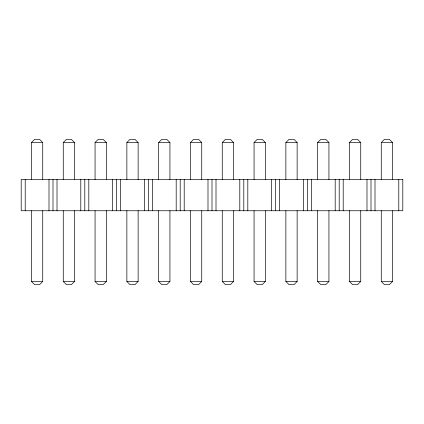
<?xml version="1.0" encoding="UTF-8"?>
<svg xmlns="http://www.w3.org/2000/svg" width="424" height="424" viewBox="0 0 424 424"><rect width="100%" height="100%" fill="white"/><g stroke="black" fill="none" stroke-linecap="round" stroke-linejoin="round"><path stroke-width="0.64" d="M31.466 179.575L31.466 142.517L34.598 139.385L39.602 139.385L42.734 142.517L42.734 179.575M63.266 179.575L63.266 142.517L66.398 139.385L71.402 139.385L74.534 142.517L74.534 179.575M95.066 179.575L95.066 142.517L98.198 139.385L103.202 139.385L106.334 142.517L106.334 179.575M126.866 179.575L126.866 142.517L129.998 139.385L135.002 139.385L138.134 142.517L138.134 179.575M158.666 179.575L158.666 142.517L161.798 139.385L166.802 139.385L169.934 142.517L169.934 179.575M42.734 210.675L42.734 281.483L39.602 284.615L34.598 284.615L31.466 281.483L31.466 210.675M190.466 179.575L190.466 142.517L193.598 139.385L198.602 139.385L201.734 142.517L201.734 179.575M74.534 210.675L74.534 281.483L71.402 284.615L66.398 284.615L63.266 281.483L63.266 210.675M222.266 179.575L222.266 142.517L225.398 139.385L230.402 139.385L233.534 142.517L233.534 179.575M106.334 210.675L106.334 281.483L103.202 284.615L98.198 284.615L95.066 281.483L95.066 210.675M254.066 179.575L254.066 142.517L257.198 139.385L262.202 139.385L265.334 142.517L265.334 179.575M138.134 210.675L138.134 281.483L135.002 284.615L129.998 284.615L126.866 281.483L126.866 210.675M285.866 179.575L285.866 142.517L288.998 139.385L294.002 139.385L297.134 142.517L297.134 179.575M169.934 210.675L169.934 281.483L166.802 284.615L161.798 284.615L158.666 281.483L158.666 210.675M317.666 179.575L317.666 142.517L320.798 139.385L325.802 139.385L328.934 142.517L328.934 179.575M201.734 210.675L201.734 281.483L198.602 284.615L193.598 284.615L190.466 281.483L190.466 210.675M349.466 179.575L349.466 142.517L352.598 139.385L357.602 139.385L360.734 142.517L360.734 179.575M233.534 210.675L233.534 281.483L230.402 284.615L225.398 284.615L222.266 281.483L222.266 210.675M381.266 179.575L381.266 142.517L384.398 139.385L389.402 139.385L392.534 142.517L392.534 179.575M265.334 210.675L265.334 281.483L262.202 284.615L257.198 284.615L254.066 281.483L254.066 210.675M297.134 210.675L297.134 281.483L294.002 284.615L288.998 284.615L285.866 281.483L285.866 210.675M328.934 210.675L328.934 281.483L325.802 284.615L320.798 284.615L317.666 281.483L317.666 210.675M360.734 210.675L360.734 281.483L357.602 284.615L352.598 284.615L349.466 281.483L349.466 210.675M392.534 210.675L392.534 281.483L389.402 284.615L384.398 284.615L381.266 281.483L381.266 210.675M31.466 142.517L42.734 142.517M63.266 142.517L74.534 142.517M95.066 142.517L106.334 142.517M126.866 142.517L138.134 142.517M158.666 142.517L169.934 142.517M190.466 142.517L201.734 142.517M222.266 142.517L233.534 142.517M254.066 142.517L265.334 142.517M285.866 142.517L297.134 142.517M317.666 142.517L328.934 142.517M349.466 142.517L360.734 142.517M381.266 142.517L392.534 142.517M31.466 281.483L42.734 281.483M63.266 281.483L74.534 281.483M95.066 281.483L106.334 281.483M126.866 281.483L138.134 281.483M158.666 281.483L169.934 281.483M190.466 281.483L201.734 281.483M222.266 281.483L233.534 281.483M254.066 281.483L265.334 281.483M285.866 281.483L297.134 281.483M317.666 281.483L328.934 281.483M349.466 281.483L360.734 281.483M381.266 281.483L392.534 281.483M398.793 179.447L398.793 210.749M375.007 179.447L375.007 210.749M371 179.447L371 210.749M366.993 179.447L366.993 210.749M343.207 179.447L343.207 210.749M339.2 179.447L339.2 210.749M335.193 179.447L335.193 210.749M311.407 179.447L311.407 210.749M307.4 179.447L307.4 210.749M303.393 179.447L303.393 210.749M279.607 179.447L279.607 210.749M275.6 179.447L275.6 210.749M271.593 179.447L271.593 210.749M247.807 179.447L247.807 210.749M243.8 179.447L243.8 210.749M239.793 179.447L239.793 210.749M216.007 179.447L216.007 210.749M212 179.447L212 210.749M207.993 179.447L207.993 210.749M184.207 179.447L184.207 210.749M180.2 179.447L180.2 210.749M176.193 179.447L176.193 210.749M152.407 179.447L152.407 210.749M148.4 179.447L148.4 210.749M144.393 179.447L144.393 210.749M120.607 179.447L120.607 210.749M116.6 179.447L116.6 210.749M112.593 179.447L112.593 210.749M88.807 179.447L88.807 210.749M84.8 179.447L84.8 210.749M80.793 179.447L80.793 210.749M57.007 179.447L57.007 210.749M53 179.447L53 210.749M48.993 179.447L48.993 210.749M25.207 179.447L25.207 210.749M402.8 179.447L21.2 179.447L21.2 210.749L402.8 210.749L402.8 179.447"/></g></svg>
